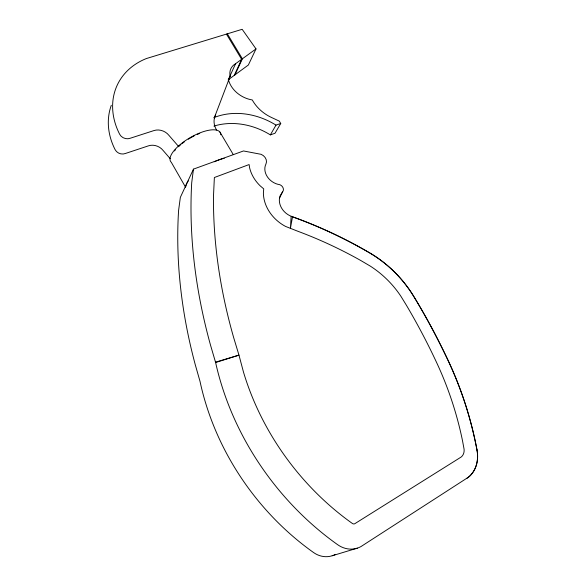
<?xml version="1.0" encoding="UTF-8"?>
<svg xmlns="http://www.w3.org/2000/svg" width="586" height="586" viewBox="0 0 586 586"><rect width="100%" height="100%" fill="white"/><g stroke="black" fill="none" stroke-linecap="round" stroke-linejoin="round"><path stroke-width="0.88" d="M193.461 169.127L191.71 182.744A503.433 358.097 52.8 0 0 210.535 345.205L215.619 362.529A256.507 208.089 52.4 0 0 337.617 544.672A26.414 23.081 70.4 0 0 361.005 546.548L468.639 477.07A31.871 26.231 61.3 0 0 477.011 449.96A368.133 360.17 -86.3 0 0 447.953 360.09A1131.405 863.808 -41.6 0 0 413.826 296.494L413.745 296.37A111.084 96.375 48.2 0 0 369.488 252.756A605.155 526.528 -74.6 0 0 291.843 216.534A16.569 13.705 36 0 1 279.493 198.156L282.474 192.003A5.018 4.146 34.2 0 0 282.738 187.19A5.018 4.146 34.2 0 0 277.94 184.326A15.353 12.54 33.6 0 1 265.949 164.014A7.706 6.292 31.7 0 0 261.114 154.323L243.483 150.961L193.461 169.127L180.349 197.357L178.598 210.411A476.345 348.091 53.3 0 0 195.328 364.939L200.002 381.318A241.945 200.419 53.2 0 0 313.591 552.554A24.751 21.902 72.6 0 0 333.368 555.33M279.493 198.156L280.086 195.885L282.474 192.003M214.212 118.042L230.151 76.253A17.536 13.603 29 0 1 235.543 63.742L256.009 48.909L242.165 29.3L146.375 58.549A74.759 60.285 25.4 0 0 119.691 134.311A7.567 6.204 20.7 0 0 130.304 138.223L154.03 130.546A12.145 9.991 23.5 0 1 168.929 135.359L178.803 146.705M228.657 78.942L235.543 63.742M228.262 80.414L230.151 76.253M234.261 75.367L241.637 59.325L226.452 34.098M234.993 74.832L242.377 58.79L227.353 33.827M256.009 48.909L248.347 65.024L228.291 79.747M213.919 126.085A64.497 53.538 31 0 1 270.351 134.89L276.006 125.118L280.745 123.485L279.324 121.126L271.428 117.449A34.545 26.817 31.4 0 1 252.273 99.942A24.766 19.228 29.4 0 1 228.313 79.139M280.745 123.485L275.024 133.249L270.351 134.89M215.619 362.529L238.971 355.138L233.719 337.785A488.006 344.722 52.6 0 1 213.502 195.761L214.373 177.514L249.123 164.556L249.621 167.845A35.219 28.655 33.6 0 0 260.125 185.799L263.715 188.868L263.392 193.248A36.64 30.201 36 0 0 285.587 226.438L297.783 231.236A578.814 504.854 -75.4 0 1 360.624 260.426L370.293 266.11A91.05 78.685 48 0 1 400.956 296.362L406.288 305.057A1092.502 838.617 -41.3 0 1 436.702 362.734A346.436 339.287 88.3 0 1 462.537 440.87L464.097 449.286A10.196 8.358 61.1 0 1 461.226 456.992L354.684 523.774A2.857 2.49 70 0 1 352.574 523.591L352.274 523.401A238.224 192.281 52.1 0 1 243.454 371.985L238.971 355.138L215.523 362.155M332.181 555.762L357.343 548.144M466.947 478.293L468.602 477.019A31.812 26.18 61.3 0 0 476.96 449.96L477.011 449.96M291.843 216.534L292.517 216.827L290.378 228.54L291.154 216.329L298.574 219.054A605.052 526.44 -74.6 0 1 369.466 252.8A111.032 96.324 48.2 0 1 413.701 296.384A1129.771 862.922 -41.6 0 1 447.909 360.104A368.059 360.097 -86.3 0 1 476.96 449.96M170.255 158.718L163.069 150.426A11.801 9.808 23 0 0 148.573 145.804L125.455 153.466A7.347 6.087 20.2 0 1 115.142 149.701A72.664 59.252 25 0 1 111.303 105.29M219.926 132.07L233.279 154.609M185.616 187.286L171.31 162.315A28.721 10.673 -30.2 0 1 191.329 136.963A28.721 10.673 -30.2 0 1 220.775 134.78M335.097 554.546A24.751 21.902 72.6 0 1 333.954 555.088M216.527 130.011A19.924 16.005 29 0 1 215.685 114.841M174.482 150.939A27.696 10.292 -30.2 0 1 175.522 149.694M178.43 146.705A27.696 10.292 -30.2 0 1 180.964 144.478M182.319 143.387A27.696 10.292 -30.2 0 1 184.473 141.783M188.311 139.212A27.696 10.292 -30.2 0 1 194.091 135.959M197.292 134.443A27.696 10.292 -30.2 0 1 199.753 133.41M185.799 186.626A28.948 9.735 -30.2 0 1 188.267 180.906M214.234 161.765A28.948 9.735 -30.2 0 1 224.277 158.235M213.853 117.647A65.727 54.168 31.2 0 1 276.006 125.118"/></g></svg>
